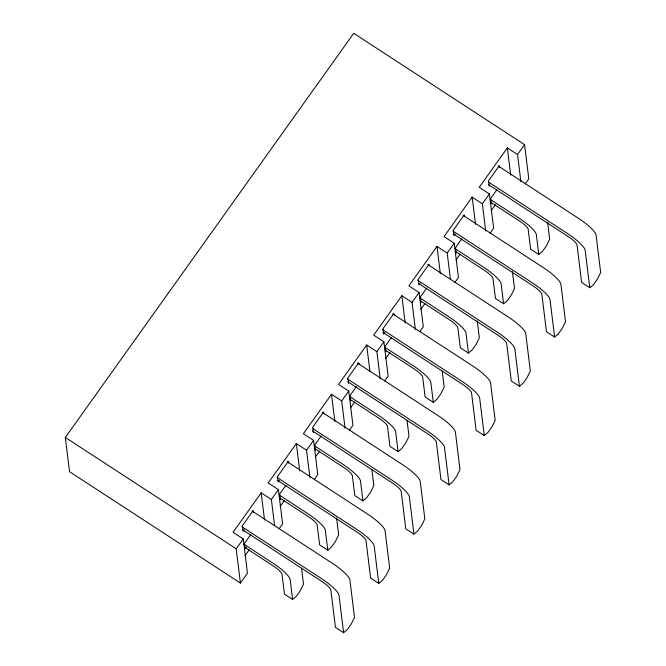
<?xml version="1.0" encoding="UTF-8"?>
<svg xmlns="http://www.w3.org/2000/svg" width="666" height="666" viewBox="0 0 666 666"><rect width="100%" height="100%" fill="white"/><g stroke="black" fill="none" stroke-linecap="round" stroke-linejoin="round"><path stroke-width="1" d="M274.592 525.69L271.378 499.492L261.18 492.848L233.042 532.276L243.24 538.919L247.452 573.176L240.401 583.05L69.539 471.686L65.335 437.437L353.729 33.3L524.592 144.664L528.796 178.913L525.274 183.849M309.881 477.414L306.543 450.216L296.345 443.564L268.207 482.992L278.413 489.643L282.617 523.892L279.096 528.821M345.055 428.138L341.708 400.932L331.51 394.289L303.38 433.716L313.578 440.359L317.782 474.617L314.269 479.545M380.219 378.854L376.881 351.656L366.675 345.005L338.544 384.432L348.743 391.084L352.947 425.333L349.434 430.261M415.384 329.578L412.046 302.372L401.848 295.729L373.709 335.156L383.916 341.8L388.12 376.057L384.598 380.985M450.432 279.287L447.211 253.097L437.013 246.445L408.882 285.872L419.08 292.524L423.285 326.773L419.771 331.701M485.722 231.019L482.375 203.813L472.177 197.169L444.047 236.596L454.245 243.24L458.449 277.497L454.936 282.426M520.887 181.735L517.549 154.537L507.35 147.885L479.212 187.312L489.41 193.964L493.623 228.213L490.101 233.142M244.164 529.645L243.023 531.26L242.349 525.807L253.246 510.539L253.471 512.354M279.337 480.369L278.188 481.976L277.522 476.531L288.411 461.263L288.636 463.078M384.84 332.525L383.691 334.141L383.017 328.688L393.914 313.42L394.139 315.234M420.005 283.25L418.856 284.857L418.19 279.412L429.087 264.144L429.304 265.959M455.169 233.966L454.021 235.573L453.355 230.128L464.252 214.86L464.477 216.675M240.401 583.05L236.197 548.792L243.24 538.919M271.378 499.492L278.413 489.643M306.543 450.216L313.578 440.359M341.708 400.932L348.743 391.084M376.881 351.656L383.916 341.8M412.046 302.372L419.08 292.524M447.211 253.097L454.245 243.24M482.375 203.813L489.41 193.964M517.549 154.537L524.592 144.664M250.816 534.548L244.514 543.389L245.18 548.834L246.328 547.227M285.989 485.264L279.678 494.105L280.344 499.55M321.154 435.989L314.843 444.83L315.509 450.274M356.318 386.705L350.008 395.546L350.682 400.99M391.483 337.429L385.181 346.27L385.847 351.715M426.656 288.145L420.346 296.986L421.012 302.431M461.821 238.869L455.511 247.71L456.185 253.155M496.986 189.585L490.675 198.426L491.35 203.871M245.03 555.619L249.217 549.75M280.195 506.343L284.39 500.466M315.368 457.059L319.555 451.19M350.532 407.783L354.72 401.906M385.697 358.499L389.893 352.63M420.87 309.224L425.058 303.346M456.035 259.94L460.223 254.071M491.2 210.664L495.387 204.787M490.442 202.064L519.655 221.112A9.932 2.131 35.5 0 1 528.171 229.254L530.619 249.192L538.777 254.504L542.507 251.332L546.37 245.92L549.666 239.236L547.594 222.286M456.135 251.906L484.49 270.388A9.932 2.131 35.5 0 1 493.007 278.53L495.454 298.468L503.604 303.779L507.342 300.616L511.205 295.196L514.502 288.511L512.42 271.57M420.962 301.19L449.325 319.672A9.932 2.131 35.5 0 1 457.842 327.814L460.289 347.752L468.439 353.063L472.169 349.891L476.032 344.48L479.337 337.795L477.256 320.846M384.94 349.908L414.152 368.947A9.932 2.131 35.5 0 1 422.677 377.089L425.124 397.028L433.275 402.339L437.004 399.175L440.867 393.756L444.172 387.071L442.207 371.12M488.403 184.574L568.498 236.771A9.932 2.131 35.5 0 1 577.014 244.913L581.618 282.426L589.776 287.737L593.506 284.573L597.369 279.154L600.665 272.469L596.062 234.956A19.838 4.254 35.5 0 0 579.045 218.698L498.085 165.926M349.775 399.192L378.987 418.231A9.932 2.131 35.5 0 1 387.504 426.373L389.951 446.312L398.11 451.623L401.839 448.451L405.702 443.04L408.999 436.355L407.043 420.404M453.238 233.849L533.333 286.055A9.932 2.131 35.5 0 1 541.849 294.197L546.453 331.71L554.603 337.021L558.341 333.849L562.204 328.438L565.501 321.753L560.897 284.24A19.838 4.254 35.5 0 0 543.881 267.973L462.92 215.21M314.602 448.468L343.822 467.507A9.932 2.131 35.5 0 1 352.339 475.649L354.787 495.587L362.937 500.899L366.675 497.735L370.537 492.316L373.834 485.631L371.878 469.68M418.939 283.699L498.16 335.331A9.932 2.131 35.5 0 1 506.684 343.473L511.288 380.985L519.438 386.297L523.168 383.133L527.031 377.714L530.336 371.029L525.732 333.516A19.838 4.254 35.5 0 0 508.716 317.257L427.755 264.485M280.294 498.31L308.658 516.791A9.932 2.131 35.5 0 1 317.174 524.933L319.622 544.871L327.772 550.183L331.502 547.011L335.364 541.6L338.669 534.915L336.588 517.965M382.9 332.409L462.995 384.615A9.932 2.131 35.5 0 1 471.511 392.757L476.123 430.269L484.274 435.581L488.003 432.409L491.866 426.998L495.171 420.313L490.559 382.8A19.838 4.254 35.5 0 0 473.551 366.533L392.582 313.769M245.13 547.585L273.485 566.067A9.932 2.131 35.5 0 1 282.001 574.209L284.457 594.147L292.607 599.458L296.337 596.295L300.2 590.875L303.505 584.19L301.54 568.248M347.735 381.693L427.83 433.891A9.932 2.131 35.5 0 1 436.347 442.033L440.95 479.545L449.1 484.856L452.838 481.693L456.701 476.273L459.998 469.588L455.394 432.076A19.838 4.254 35.5 0 0 438.378 415.817L357.417 363.045M312.57 430.969L392.665 483.175A9.932 2.131 35.5 0 1 401.182 491.317L405.785 528.829L413.936 534.14L417.674 530.968L421.536 525.557L424.833 518.872L420.229 481.36A19.838 4.254 35.5 0 0 403.213 465.093L322.252 412.329M277.406 480.253L357.492 532.45A9.932 2.131 35.5 0 1 366.009 540.592L370.621 578.105L378.771 583.416L382.5 580.253L386.363 574.833L389.668 568.148L385.065 530.635A19.838 4.254 35.5 0 0 368.048 514.377L287.079 461.605M243.107 530.103L322.327 581.734A9.932 2.131 35.5 0 1 330.844 589.876L335.448 627.389L343.606 632.7L347.336 629.528L351.198 624.117L354.503 617.432L349.891 579.92A19.838 4.254 35.5 0 0 332.875 563.652L251.915 510.889M488.927 182.334L568.156 233.966A19.838 4.254 35.5 0 1 585.164 250.225L589.776 287.737M490.093 199.259L519.313 218.298A19.838 4.254 35.5 0 1 536.33 234.565L538.777 254.504M452.897 231.044L532.983 283.241A19.838 4.254 35.5 0 1 549.999 299.509L554.603 337.021M454.928 248.543L484.149 267.582A19.838 4.254 35.5 0 1 501.157 283.849L503.604 303.779M417.724 280.319L497.818 332.525A19.838 4.254 35.5 0 1 514.835 348.784L519.438 386.297M419.763 297.819L448.976 316.858A19.838 4.254 35.5 0 1 465.992 333.125L468.439 353.063M382.559 329.603L462.654 381.801A19.838 4.254 35.5 0 1 479.662 398.068L484.274 435.581M385.456 347.66L413.811 366.142A19.838 4.254 35.5 0 1 430.827 382.409L433.275 402.339M347.394 378.879L427.48 431.085A19.838 4.254 35.5 0 1 444.497 447.344L449.1 484.856M350.283 396.936L378.646 415.418A19.838 4.254 35.5 0 1 395.654 431.685L398.11 451.623M313.095 428.729L392.316 480.361A19.838 4.254 35.5 0 1 409.332 496.628L413.936 534.14M314.26 445.662L343.473 464.702A19.838 4.254 35.5 0 1 360.489 480.969L362.937 500.899M277.056 477.439L357.151 529.645A19.838 4.254 35.5 0 1 374.167 545.904L378.771 583.416M279.096 494.938L308.308 513.977A19.838 4.254 35.5 0 1 325.324 530.244L327.772 550.183M241.891 526.723L321.986 578.92A19.838 4.254 35.5 0 1 338.994 595.188L343.606 632.7M243.923 544.222L273.143 563.261A19.838 4.254 35.5 0 1 290.16 579.528L292.607 599.458M65.335 437.437L236.197 548.792M507.35 147.885L510.689 175.091M499.642 167.399L499.417 165.584L488.519 180.852L489.194 186.297M472.177 197.169L475.516 224.367M437.013 246.445L440.351 273.651M401.848 295.729L405.186 322.927M366.675 345.005L369.896 371.203M358.974 364.518L358.749 362.704L347.852 377.972L348.518 383.416M331.51 394.289L334.848 421.486M323.809 413.794L323.584 411.979L312.687 427.247L313.353 432.7M296.345 443.564L299.683 470.77M261.18 492.848L264.519 520.046"/></g></svg>
